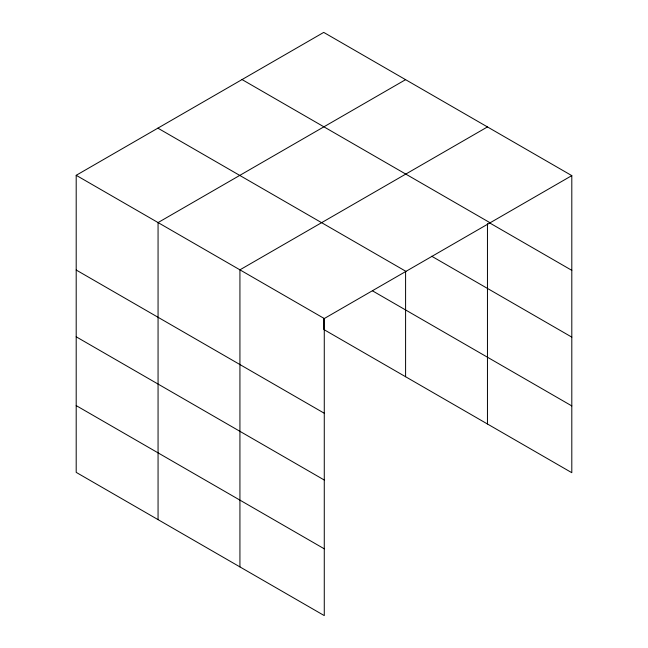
<?xml version="1.0" encoding="UTF-8"?>
<svg xmlns="http://www.w3.org/2000/svg" width="648" height="648" viewBox="0 0 648 648"><rect width="100%" height="100%" fill="white"/><g stroke="black" fill="none" stroke-linecap="round" stroke-linejoin="round"><path stroke-width="0.97" d="M487.458 223.665L487.458 423.995M76.197 175.308L324.275 318.533L324.275 615.6L76.197 472.376L76.197 175.308L323.725 32.4L571.803 175.624L571.803 472.692L323.725 329.468L323.725 318.338M405.591 79.663L158.063 222.572L158.063 519.639M487.458 126.927L239.93 269.835L239.93 566.903M324.275 318.533L571.803 175.624M242.036 79.558L490.115 222.782M489.191 222.653L571.803 270.346M431.714 256.244L571.803 337.122M157.885 128.15L405.964 271.374M372.495 290.847L571.803 405.915M76.197 270.022L324.275 413.246M76.197 336.798L324.275 480.022M76.197 405.599L324.275 548.824M405.591 271.512L405.591 376.731"/></g></svg>
